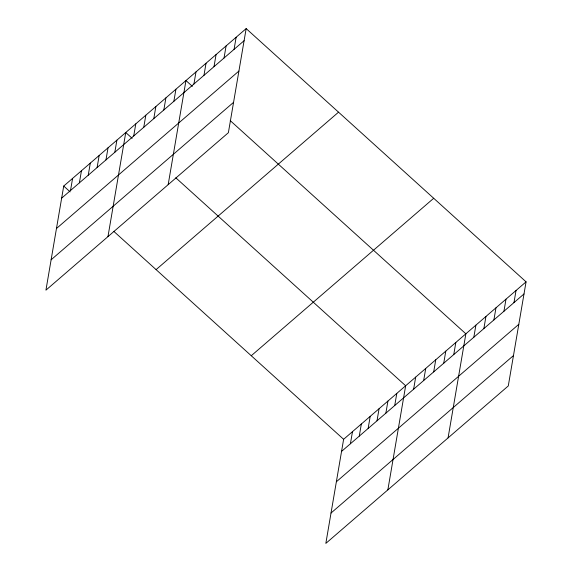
<?xml version="1.0" encoding="UTF-8"?>
<svg xmlns="http://www.w3.org/2000/svg" width="572" height="572" viewBox="0 0 572 572"><rect width="100%" height="100%" fill="white"/><g stroke="black" fill="none" stroke-linecap="round" stroke-linejoin="round"><path stroke-width="0.86" d="M246.167 28.6L63.721 186.057L45.932 290.154L228.378 132.697L246.167 28.6L526.068 281.846L508.279 385.943L325.833 543.4L343.622 439.303L526.068 281.846M70.513 190.512L72.587 178.407M79.379 182.861L81.446 170.763M88.238 175.211L90.304 163.113M97.104 167.567L99.17 155.462M105.963 159.917L108.029 147.819M114.822 152.266L116.895 140.169M107.965 236.615L125.754 132.518L132.168 138.324M133.719 135.964L135.793 123.859M143.758 127.299L145.824 115.201M153.789 118.64L155.856 106.542M163.828 109.981L165.894 97.883M173.859 101.323L175.926 89.218M168.168 184.656L185.964 80.559L192.378 86.365M193.929 83.998L195.996 71.9M203.961 75.34L206.034 63.242M214 66.681L216.066 54.583M224.031 58.022L226.097 45.917M234.07 49.364L236.136 37.259M350.414 443.758L352.488 431.66M359.28 436.107L361.347 424.009M368.139 428.464L370.206 416.359M377.005 420.813L379.072 408.715M385.864 413.163L387.93 401.065M394.723 405.519L396.796 393.414M387.859 489.868L405.655 385.771L175.79 177.792M413.62 389.21L415.687 377.112M423.659 380.552L425.725 368.447M433.69 371.893L435.757 359.788M443.729 363.227L445.795 351.129M453.76 354.568L455.827 342.471M448.069 437.902L465.865 333.812L230.223 120.606M473.831 337.251L475.897 325.146M483.862 328.593L485.935 316.488M493.901 319.927L495.967 307.829M503.932 311.268L505.998 299.17M513.971 302.609L516.037 290.512M61.654 198.155L244.101 40.698M56.464 228.514L238.91 71.057M51.115 259.795L233.569 102.338M156.092 269.627L338.538 112.169M251.258 355.734L433.705 198.277M341.555 451.408L524.002 293.951M336.365 481.767L518.811 324.31M331.016 513.041L513.463 355.584M63.721 186.057L70.134 191.863M113.756 231.324L343.622 439.303"/></g></svg>
